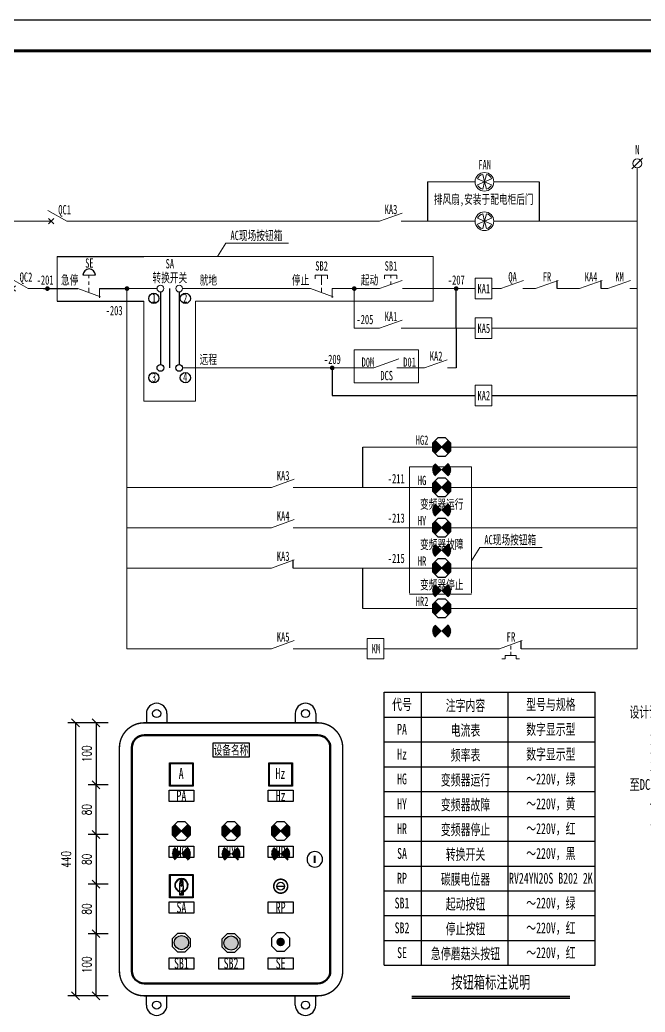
# Model space of a CAD drawing. Header units: millimetres. Extents: x 401220 to 2750366, y -101310 to 943175.
# Drawn here: x 811175 to 831342, y 648035 to 680022 of the extents above; entities that cross this region are included whole.
import ezdxf
from ezdxf.enums import TextEntityAlignment as Align

# ---------------------------------------------------------------- set-up
doc = ezdxf.new("R2010")
doc.units = ezdxf.units.MM
doc.linetypes.add('常规', pattern=[20, 10, 0, 10])
for name, color, linetype in [('1', 7, 'Continuous'), ('4', 1, 'Continuous'), ('D1', 4, 'Continuous'), ('动力平面导线层', 3, '常规'), ('动力平面设备层', 1, 'Continuous'), ('图框', 7, 'Continuous'), ('文字', 7, 'Continuous'), ('标注-照明', 7, 'Continuous'), ('照明平面导线层', 3, 'Continuous'), ('照明平面设备层', 1, 'Continuous'), ('电气-接地设计-接地线', 3, '接地线'), ('表格图框层', 7, 'Continuous')]:
    doc.layers.add(name, color=color, linetype=linetype)
for name, color, linetype, lineweight in [('1轮廓实线层', 7, 'Continuous', 18), ('_0', 7, 'Continuous', 25), ('CAXA0层', 7, 'Continuous', 25), ('MX', 3, 'Continuous', 0), ('SW', 8, 'Continuous', 20), ('TEXT', 4, 'Continuous', 0)]:
    doc.layers.add(name, color=color, linetype=linetype, lineweight=lineweight)
doc.styles.add('DIM_FONT', font='txt.shx', dxfattribs={"width": 0.7, "bigfont": 'hzdx.shx'})
doc.styles.add('IDQSTYLE', font='NSimSun.ttf', dxfattribs={"width": 0.7})
doc.styles.add('标准', font='NSimSun.ttf', dxfattribs={"width": 0.667})
doc.linetypes.add('接地线', pattern='A,500,[136,EESLTYPE.shx,S=100,R=0,X=0,Y=0],500,-200,60,-200', length=1460)
doc.dimstyles.new('副本 DIM20', dxfattribs={"dimtxt": 300, "dimasz": 2, "dimexe": 250, "dimexo": 300, "dimgap": 150, "dimtad": 1, "dimdec": 0, "dimlfac": 0.05, "dimzin": 0, "dimdsep": 46, "dimtxsty": 'DIM_FONT', "dimblk1": '_DIMX', "dimblk2": '_DIMX', "dimsah": 1, "dimcen": 0, "dimclrd": 3, "dimclre": 3, "dimclrt": 7, "dimadec": 0, "dimazin": 0, "dimtfac": 1, "dimtdec": 0, "dimtix": 1, "dimtmove": 2, "dimatfit": 3, "dimldrblk": '_DIMX', "dimfxl": 250, "dimtolj": 1, "dimtzin": 0, "dimarcsym": 0})

# ---------------------------------------------------------------- blocks, each defined once
blk = doc.blocks.new('*U33')
at = {"layer": '1轮廓实线层'}
for p, q in [((0, 15), (0, 10)), ((0, 5), (-3.5, 11.06)), ((0, 10), (-0.88, 10.88)), ((0, 10), (-0.88, 9.12)), ((0, 10), (0.88, 10.88)), ((0, 10), (0.88, 9.12)), ((0, 5), (0, 0))]:
    blk.add_line(p, q, dxfattribs=at)
blk = doc.blocks.new('_Oblique')
at = {"color": 0, "linetype": 'ByBlock', "lineweight": -2}
blk.add_line((-0.5, -0.5), (0.5, 0.5), dxfattribs=at)
blk = doc.blocks.new('*D47')
at = {"layer": '1', "color": 3, "linetype": 'ByBlock', "lineweight": -2, "transparency": 16777216}
for p, q in [((814028, 653762), (813383, 653762)), ((813633, 653762), (813633, 652162)), ((814028, 652162), (813383, 652162))]:
    blk.add_line(p, q, dxfattribs=at)
at = {"layer": 'Defpoints', "color": 0, "linetype": 'ByBlock', "transparency": 16777216}
for p in [(814328, 653762), (813633, 652162), (814328, 652162)]:
    blk.add_point(p, dxfattribs=at)
at = {"layer": '1', "color": 3, "linetype": 'ByBlock', "lineweight": -2, "transparency": 16777216, "xscale": 250, "yscale": 250, "zscale": 250}
for p, rotation in [((813633, 653762), 90), ((813633, 652162), 270)]:
    blk.add_blockref('_Oblique', p, dxfattribs=dict(at, rotation=rotation))
at = {"layer": '1', "color": 7, "linetype": 'ByBlock', "transparency": 16777216, "insert": (813333, 652962), "char_height": 300, "attachment_point": 5, "rotation": 90, "style": 'DIM_FONT'}
blk.add_mtext('\\A1;80', dxfattribs=at)
blk = doc.blocks.new('_DIMX')
blk.add_line((-150, 0), (150, 0))
at = {"const_width": 50}
blk.add_lwpolyline([(-70, -70), (70, 70)], dxfattribs=at)
blk = doc.blocks.new('*D48')
at = {"layer": '1', "color": 3, "linetype": 'ByBlock', "lineweight": -2, "transparency": 16777216}
for p, q in [((813705, 657362), (812719, 657362)), ((812969, 657362), (812969, 648562)), ((813705, 648562), (812719, 648562))]:
    blk.add_line(p, q, dxfattribs=at)
at = {"layer": 'Defpoints', "color": 0, "linetype": 'ByBlock', "transparency": 16777216}
for p in [(814005, 657362), (812969, 648562), (814005, 648562)]:
    blk.add_point(p, dxfattribs=at)
at = {"layer": '1', "color": 3, "linetype": 'ByBlock', "lineweight": -2, "transparency": 16777216, "xscale": 250, "yscale": 250, "zscale": 250}
for p, rotation in [((812969, 657362), 90), ((812969, 648562), 270)]:
    blk.add_blockref('_Oblique', p, dxfattribs=dict(at, rotation=rotation))
at = {"layer": '1', "color": 7, "linetype": 'ByBlock', "transparency": 16777216, "insert": (812669, 652962), "char_height": 300, "attachment_point": 5, "rotation": 90, "style": 'DIM_FONT'}
blk.add_mtext('\\A1;440', dxfattribs=at)
blk = doc.blocks.new('*D49')
at = {"layer": '1', "color": 3, "linetype": 'ByBlock', "lineweight": -2, "transparency": 16777216}
for p, q in [((814028, 657362), (813383, 657362)), ((813633, 657362), (813633, 655362)), ((814028, 655362), (813383, 655362))]:
    blk.add_line(p, q, dxfattribs=at)
at = {"layer": 'Defpoints', "color": 0, "linetype": 'ByBlock', "transparency": 16777216}
for p in [(814328, 657362), (813633, 655362), (814328, 655362)]:
    blk.add_point(p, dxfattribs=at)
at = {"layer": '1', "color": 3, "linetype": 'ByBlock', "lineweight": -2, "transparency": 16777216, "xscale": 250, "yscale": 250, "zscale": 250}
for p, rotation in [((813633, 657362), 90), ((813633, 655362), 270)]:
    blk.add_blockref('_Oblique', p, dxfattribs=dict(at, rotation=rotation))
at = {"layer": '1', "color": 7, "linetype": 'ByBlock', "transparency": 16777216, "insert": (813333, 656362), "char_height": 300, "attachment_point": 5, "rotation": 90, "style": 'DIM_FONT'}
blk.add_mtext('\\A1;100', dxfattribs=at)
blk = doc.blocks.new('*D50')
at = {"layer": '1', "color": 3, "linetype": 'ByBlock', "lineweight": -2, "transparency": 16777216}
for p, q in [((813874, 655362), (813383, 655362)), ((813633, 653762), (813633, 655362)), ((813812, 653762), (813383, 653762))]:
    blk.add_line(p, q, dxfattribs=at)
at = {"layer": 'Defpoints', "color": 0, "linetype": 'ByBlock', "transparency": 16777216}
for p in [(813633, 655362), (814174, 655362), (814112, 653762)]:
    blk.add_point(p, dxfattribs=at)
at = {"layer": '1', "color": 3, "linetype": 'ByBlock', "lineweight": -2, "transparency": 16777216, "xscale": 250, "yscale": 250, "zscale": 250}
for p, rotation in [((813633, 655362), 90), ((813633, 653762), 270)]:
    blk.add_blockref('_Oblique', p, dxfattribs=dict(at, rotation=rotation))
at = {"layer": '1', "color": 7, "linetype": 'ByBlock', "transparency": 16777216, "insert": (813333, 654562), "char_height": 300, "attachment_point": 5, "rotation": 90, "style": 'DIM_FONT'}
blk.add_mtext('\\A1;80', dxfattribs=at)
blk = doc.blocks.new('*D54')
at = {"layer": '1', "color": 3, "linetype": 'ByBlock', "lineweight": -2, "transparency": 16777216}
for p, q in [((814028, 650562), (813383, 650562)), ((813633, 648562), (813633, 650562)), ((814028, 648562), (813383, 648562))]:
    blk.add_line(p, q, dxfattribs=at)
at = {"layer": 'Defpoints', "color": 0, "linetype": 'ByBlock', "transparency": 16777216}
for p in [(813633, 650562), (814328, 650562), (814328, 648562)]:
    blk.add_point(p, dxfattribs=at)
at = {"layer": '1', "color": 3, "linetype": 'ByBlock', "lineweight": -2, "transparency": 16777216, "xscale": 250, "yscale": 250, "zscale": 250}
for p, rotation in [((813633, 650562), 90), ((813633, 648562), 270)]:
    blk.add_blockref('_Oblique', p, dxfattribs=dict(at, rotation=rotation))
at = {"layer": '1', "color": 7, "linetype": 'ByBlock', "transparency": 16777216, "insert": (813333, 649562), "char_height": 300, "attachment_point": 5, "rotation": 90, "style": 'DIM_FONT'}
blk.add_mtext('\\A1;100', dxfattribs=at)
blk = doc.blocks.new('*D55')
at = {"layer": '1', "color": 3, "linetype": 'ByBlock', "lineweight": -2, "transparency": 16777216}
for p, q in [((813812, 652162), (813383, 652162)), ((813633, 652162), (813633, 650562)), ((813874, 650562), (813383, 650562))]:
    blk.add_line(p, q, dxfattribs=at)
at = {"layer": 'Defpoints', "color": 0, "linetype": 'ByBlock', "transparency": 16777216}
for p in [(814112, 652162), (813633, 650562), (814174, 650562)]:
    blk.add_point(p, dxfattribs=at)
at = {"layer": '1', "color": 3, "linetype": 'ByBlock', "lineweight": -2, "transparency": 16777216, "xscale": 250, "yscale": 250, "zscale": 250}
for p, rotation in [((813633, 652162), 90), ((813633, 650562), 270)]:
    blk.add_blockref('_Oblique', p, dxfattribs=dict(at, rotation=rotation))
at = {"layer": '1', "color": 7, "linetype": 'ByBlock', "transparency": 16777216, "insert": (813333, 651362), "char_height": 300, "attachment_point": 5, "rotation": 90, "style": 'DIM_FONT'}
blk.add_mtext('\\A1;80', dxfattribs=at)

msp = doc.modelspace()

# ---------------------------------------------------------------- hatches: boundary and pattern name
at = {"linetype": 'ByBlock', "lineweight": 25}
h = msp.add_hatch(dxfattribs=at)
h.set_pattern_fill('ANSI31', color=3, scale=184.8, style=0)
h.set_pattern_definition([(45, (260377.102, 668446.378), (-16.3341666, 16.3341666), [])])
h.paths.add_polyline_path([(824779.5, 666251.4), (824570.6, 666460.7, 0.1991281), (824483.8, 666251.4, 0.1986966), (824570.2, 666042.5)])
h.paths.add_polyline_path([(824988.7, 666460.3), (824779.5, 666251.4), (824988.4, 666042.2, 0.1991281), (825075.1, 666251.4, 0.1986966)])
h = msp.add_hatch(dxfattribs=at)
h.set_pattern_fill('ANSI31', color=3, scale=184.8, style=0)
h.set_pattern_definition([(45, (260377.102, 667711.353), (-16.3341666, 16.3341666), [])])
h.paths.add_polyline_path([(824779.5, 665516.4), (824570.6, 665725.6, 0.1991281), (824483.8, 665516.4, 0.1986966), (824570.2, 665307.5)])
h.paths.add_polyline_path([(824988.7, 665725.3), (824779.5, 665516.4), (824988.4, 665307.1, 0.1991281), (825075.1, 665516.4, 0.1986966)])
h = msp.add_hatch(dxfattribs=at)
h.set_pattern_fill('ANSI31', color=3, scale=184.8, style=0)
h.set_pattern_definition([(45, (260377.102, 667146.378), (-16.3341666, 16.3341666), [])])
h.paths.add_polyline_path([(824779.5, 664951.4), (824570.6, 665160.7, 0.1991281), (824483.8, 664951.4, 0.1986966), (824570.2, 664742.5)])
h.paths.add_polyline_path([(824988.7, 665160.3), (824779.5, 664951.4), (824988.4, 664742.2, 0.1991281), (825075.1, 664951.4, 0.1986966)])
h = msp.add_hatch(dxfattribs=at)
h.set_pattern_fill('ANSI31', color=3, scale=184.8, style=0)
h.set_pattern_definition([(45, (260377.102, 666411.353), (-16.3341666, 16.3341666), [])])
h.paths.add_polyline_path([(824779.5, 664216.4), (824570.6, 664425.6, 0.1991281), (824483.8, 664216.4, 0.1986966), (824570.2, 664007.5)])
h.paths.add_polyline_path([(824988.7, 664425.3), (824779.5, 664216.4), (824988.4, 664007.1, 0.1991281), (825075.1, 664216.4, 0.1986966)])
h = msp.add_hatch(dxfattribs=at)
h.set_pattern_fill('ANSI31', color=2, scale=184.8, style=0)
h.set_pattern_definition([(45, (260377.102, 665846.378), (-16.3341666, 16.3341666), [])])
h.paths.add_polyline_path([(824779.5, 663651.4), (824570.6, 663860.7, 0.1991281), (824483.8, 663651.4, 0.1986966), (824570.2, 663442.5)])
h.paths.add_polyline_path([(824988.7, 663860.3), (824779.5, 663651.4), (824988.4, 663442.2, 0.1991281), (825075.1, 663651.4, 0.1986966)])
h = msp.add_hatch(dxfattribs=at)
h.set_pattern_fill('ANSI31', color=2, scale=184.8, style=0)
h.set_pattern_definition([(45, (260377.102, 665111.353), (-16.3341666, 16.3341666), [])])
h.paths.add_polyline_path([(824779.5, 662916.4), (824570.6, 663125.6, 0.1991281), (824483.8, 662916.4, 0.1986966), (824570.2, 662707.5)])
h.paths.add_polyline_path([(824988.7, 663125.3), (824779.5, 662916.4), (824988.4, 662707.1, 0.1991281), (825075.1, 662916.4, 0.1986966)])
h = msp.add_hatch(dxfattribs=at)
h.set_pattern_fill('ANSI31', color=1, scale=184.8, style=0)
h.set_pattern_definition([(45, (260377.102, 664546.378), (-16.3341666, 16.3341666), [])])
h.paths.add_polyline_path([(824779.5, 662351.4), (824570.6, 662560.7, 0.1991281), (824483.8, 662351.4, 0.1986966), (824570.2, 662142.5)])
h.paths.add_polyline_path([(824988.7, 662560.3), (824779.5, 662351.4), (824988.4, 662142.2, 0.1991281), (825075.1, 662351.4, 0.1986966)])
h = msp.add_hatch(dxfattribs=at)
h.set_pattern_fill('ANSI31', color=1, scale=184.8, style=0)
h.set_pattern_definition([(45, (260377.102, 663811.353), (-16.3341666, 16.3341666), [])])
h.paths.add_polyline_path([(824779.5, 661616.4), (824570.6, 661825.6, 0.1991281), (824483.8, 661616.4, 0.1986966), (824570.2, 661407.5)])
h.paths.add_polyline_path([(824988.7, 661825.3), (824779.5, 661616.4), (824988.4, 661407.1, 0.1991281), (825075.1, 661616.4, 0.1986966)])
h = msp.add_hatch(dxfattribs=at)
h.set_pattern_fill('ANSI31', color=1, scale=184.8, style=0)
h.set_pattern_definition([(45, (260377.102, 663246.378), (-16.3341666, 16.3341666), [])])
h.paths.add_polyline_path([(824779.5, 661051.4), (824570.6, 661260.7, 0.1991281), (824483.8, 661051.4, 0.1986966), (824570.2, 660842.5)])
h.paths.add_polyline_path([(824988.7, 661260.3), (824779.5, 661051.4), (824988.4, 660842.2, 0.1991281), (825075.1, 661051.4, 0.1986966)])
h = msp.add_hatch(dxfattribs=at)
h.set_pattern_fill('ANSI31', color=1, scale=184.8, style=0)
h.set_pattern_definition([(45, (260377.102, 662511.353), (-16.3341666, 16.3341666), [])])
h.paths.add_polyline_path([(824779.5, 660316.4), (824570.6, 660525.6, 0.1991281), (824483.8, 660316.4, 0.1986966), (824570.2, 660107.5)])
h.paths.add_polyline_path([(824988.7, 660525.3), (824779.5, 660316.4), (824988.4, 660107.1, 0.1991281), (825075.1, 660316.4, 0.1986966)])
h = msp.add_hatch(dxfattribs=at)
h.set_pattern_fill('ANSI31', color=3, scale=184.8, style=0)
h.set_pattern_definition([(45, (251984.85, 656072.426), (-16.3341666, 16.3341666), [])])
h.paths.add_polyline_path([(816387.2, 653877.5), (816178.3, 654086.7, 0.1991281), (816091.5, 653877.5, 0.1986966), (816178, 653668.6)])
h.paths.add_polyline_path([(816596.5, 654086.4), (816387.2, 653877.5), (816596.1, 653668.2, 0.1991281), (816682.9, 653877.5, 0.1986966)])
h = msp.add_hatch(dxfattribs=at)
h.set_pattern_fill('ANSI31', color=2, scale=184.8, style=0)
h.set_pattern_definition([(45, (254974.65, 656072.426), (-16.3341666, 16.3341666), [])])
h.paths.add_polyline_path([(817987.2, 653877.5), (817778.3, 654086.7, 0.1991281), (817691.5, 653877.5, 0.1986966), (817777.9, 653668.6)])
h.paths.add_polyline_path([(818196.4, 654086.4), (817987.2, 653877.5), (818196.1, 653668.2, 0.1991281), (818282.8, 653877.5, 0.1986966)])
h = msp.add_hatch(dxfattribs=at)
h.set_pattern_fill('ANSI31', color=1, scale=184.8, style=0)
h.set_pattern_definition([(45, (256574.703, 656072.426), (-16.3341666, 16.3341666), [])])
h.paths.add_polyline_path([(819587.2, 653877.5), (819378.3, 654086.7, 0.1991281), (819291.5, 653877.5, 0.1986966), (819378, 653668.6)])
h.paths.add_polyline_path([(819796.5, 654086.4), (819587.2, 653877.5), (819796.1, 653668.2, 0.1991281), (819882.9, 653877.5, 0.1986966)])
h = msp.add_hatch(dxfattribs=at)
h.set_pattern_fill('ANSI31', color=3, scale=184.8, style=0)
h.set_pattern_definition([(45, (251984.85, 655337.402), (-16.3341666, 16.3341666), [])])
h.paths.add_polyline_path([(816387.2, 653142.4), (816178.3, 653351.7, 0.1991281), (816091.5, 653142.4, 0.1986966), (816178, 652933.5)])
h.paths.add_polyline_path([(816596.5, 653351.3), (816387.2, 653142.4), (816596.1, 652933.2, 0.1991281), (816682.9, 653142.4, 0.1986966)])
h = msp.add_hatch(dxfattribs=at)
h.set_pattern_fill('ANSI31', color=2, scale=184.8, style=0)
h.set_pattern_definition([(45, (254974.65, 655337.402), (-16.3341666, 16.3341666), [])])
h.paths.add_polyline_path([(817987.2, 653142.4), (817778.3, 653351.7, 0.1991281), (817691.5, 653142.4, 0.1986966), (817777.9, 652933.5)])
h.paths.add_polyline_path([(818196.4, 653351.3), (817987.2, 653142.4), (818196.1, 652933.2, 0.1991281), (818282.8, 653142.4, 0.1986966)])
h = msp.add_hatch(dxfattribs=at)
h.set_pattern_fill('ANSI31', color=1, scale=184.8, style=0)
h.set_pattern_definition([(45, (256574.703, 655337.402), (-16.3341666, 16.3341666), [])])
h.paths.add_polyline_path([(819587.2, 653142.4), (819378.3, 653351.7, 0.1991281), (819291.5, 653142.4, 0.1986966), (819378, 652933.5)])
h.paths.add_polyline_path([(819796.5, 653351.3), (819587.2, 653142.4), (819796.1, 652933.2, 0.1991281), (819882.9, 653142.4, 0.1986966)])
at = {"layer": '文字', "linetype": 'ByBlock', "ltscale": 0.2}
h = msp.add_hatch(dxfattribs=at)
h.set_pattern_fill('ANSI31', color=0, scale=308, style=0)
h.set_pattern_definition([(45, (-2547717.383, 2025065.715), (-27.22361108, 27.22361108), [])])
edge = h.paths.add_edge_path()
edge.add_line((816448.2, 651814.3), (816448.2, 652089.6))
edge.add_line((816323.5, 652089.6), (816323.5, 651814.3))
edge.add_arc((815551.8, 652089.6), 896.4, 360, 366.23113)
edge.add_arc((815967.6, 652135), 478.1, 6.23113, 14.76697)
edge.add_arc((816226.5, 652203.3), 210.4, 14.76697, 32.47163)
edge.add_arc((816385.8, 652304.7), 21.5, 32.47163, 90)
edge.add_arc((816385.8, 652304.7), 21.5, 90, 147.52837)
edge.add_arc((816545.1, 652203.3), 210.4, 147.52837, 165.23303)
edge.add_arc((816804, 652135), 478.1, 165.23303, 173.76887)
edge.add_arc((817219.8, 652089.6), 896.4, 173.76887, 180)
edge.add_line((816323.5, 651814.3), (816448.2, 651814.3))
at = {"layer": '电气-接地设计-接地线', "linetype": 'ByBlock', "ltscale": 0.2}
h = msp.add_hatch(color=3, dxfattribs=at)
edge = h.paths.add_edge_path()
edge.add_arc((816387.2, 650277.5), 230.3, 0, 360)
h = msp.add_hatch(color=1, dxfattribs=at)
edge = h.paths.add_edge_path()
edge.add_arc((817987.2, 650261.9), 230.3, 0, 360)
h = msp.add_hatch(color=1, dxfattribs=at)
edge = h.paths.add_edge_path()
edge.add_arc((819585.8, 650297.5), 138.2, 0, 360)

# ---------------------------------------------------------------- linework, layer by layer
at = {"color": 0, "linetype": 'ByBlock', "lineweight": 20}
for p, q in [((826699.7, 671358.9), (826392.6, 671358.9)), ((827800.8, 671358.9), (827393.8, 671358.9)), ((829224.4, 671358.9), (828502.6, 671358.9)), ((831085.8, 670080.7), (826392.6, 670080.7)), ((826639.2, 659751.4), (822914.8, 659751.4)), ((827004.8, 659841.9), (827004.8, 659721.3)), ((827004.8, 659654.3), (827004.8, 659533.7)), ((826715.3, 659425.1), (826823.9, 659425.1)), ((826823.9, 659425.1), (826823.9, 659533.7)), ((826823.9, 659533.7), (827185.7, 659533.7)), ((827185.7, 659533.7), (827185.7, 659425.1)), ((827185.7, 659425.1), (827294.2, 659425.1))]:
    msp.add_line(p, q, dxfattribs=at)
at = {"color": 3, "linetype": 'ByBlock', "lineweight": 25}
for p, q in [((824988.7, 666460.3), (824570.2, 666042.5)), ((824988.4, 666042.2), (824570.6, 666460.7)), ((824988.7, 665160.3), (824570.2, 664742.5)), ((824988.4, 664742.2), (824570.6, 665160.7)), ((816596.5, 654086.4), (816178, 653668.6)), ((816596.1, 653668.2), (816178.3, 654086.7))]:
    msp.add_line(p, q, dxfattribs=at)
at = {"color": 2, "linetype": 'ByBlock', "lineweight": 25}
for p, q in [((824988.7, 663860.3), (824570.2, 663442.5)), ((824988.4, 663442.2), (824570.6, 663860.7)), ((818196.4, 654086.4), (817777.9, 653668.6)), ((818196.1, 653668.2), (817778.3, 654086.7))]:
    msp.add_line(p, q, dxfattribs=at)
at = {"color": 1, "linetype": 'ByBlock', "lineweight": 25}
for p, q in [((824988.7, 662560.3), (824570.2, 662142.5)), ((824988.4, 662142.2), (824570.6, 662560.7)), ((824988.7, 661260.3), (824570.2, 660842.5)), ((824988.4, 660842.2), (824570.6, 661260.7)), ((819796.5, 654086.4), (819378, 653668.6)), ((819796.1, 653668.2), (819378.3, 654086.7))]:
    msp.add_line(p, q, dxfattribs=at)
at = {"color": 0, "linetype": 'ByBlock', "lineweight": 25}
for p, q in [((816323.5, 652089.6), (816323.5, 651814.3)), ((816448.2, 651814.3), (816448.2, 652089.6)), ((816323.5, 651814.3), (816448.2, 651814.3))]:
    msp.add_line(p, q, dxfattribs=at)
at = {"color": 7, "linetype": 'ByBlock', "lineweight": 20, "const_width": 75}
for points in [[(812026.2, 671358.9, 1), (812101.2, 671358.9, 1)], [(814593, 671358.9, 1), (814668, 671358.9, 1)], [(821922.6, 671358.9, 1), (821997.6, 671358.9, 1)], [(825209.8, 671358.9, 1), (825284.8, 671358.9, 1)], [(821211.9, 668802.6, 1), (821286.9, 668802.6, 1)]]:
    msp.add_lwpolyline(points, format="xyb", close=True, dxfattribs=at)
at = {"color": 3, "linetype": 'ByBlock', "lineweight": 25}
for points in [[(824657, 666547.1), (824483.8, 666373.9), (824483.8, 666128.9), (824657, 665955.7), (824901.9, 665955.7), (825075.1, 666128.9), (825075.1, 666373.9), (824901.9, 666547.1)], [(824657, 665247.1), (824483.8, 665073.9), (824483.8, 664828.9), (824657, 664655.7), (824901.9, 664655.7), (825075.1, 664828.9), (825075.1, 665073.9), (824901.9, 665247.1)], [(816264.7, 654173.1), (816091.5, 653999.9), (816091.5, 653755), (816264.7, 653581.8), (816509.7, 653581.8), (816682.9, 653755), (816682.9, 653999.9), (816509.7, 654173.1)]]:
    msp.add_lwpolyline(points, close=True, dxfattribs=at)
at = {"color": 2, "linetype": 'ByBlock', "lineweight": 25}
for points in [[(824657, 663947.1), (824483.8, 663773.9), (824483.8, 663528.9), (824657, 663355.7), (824901.9, 663355.7), (825075.1, 663528.9), (825075.1, 663773.9), (824901.9, 663947.1)], [(817864.7, 654173.1), (817691.5, 653999.9), (817691.5, 653755), (817864.7, 653581.8), (818109.6, 653581.8), (818282.8, 653755), (818282.8, 653999.9), (818109.6, 654173.1)]]:
    msp.add_lwpolyline(points, close=True, dxfattribs=at)
at = {"color": 1, "linetype": 'ByBlock', "lineweight": 25}
for points in [[(824657, 662647.1), (824483.8, 662473.9), (824483.8, 662228.9), (824657, 662055.7), (824901.9, 662055.7), (825075.1, 662228.9), (825075.1, 662473.9), (824901.9, 662647.1)], [(824657, 661347.1), (824483.8, 661173.9), (824483.8, 660928.9), (824657, 660755.7), (824901.9, 660755.7), (825075.1, 660928.9), (825075.1, 661173.9), (824901.9, 661347.1)], [(819464.7, 654173.1), (819291.5, 653999.9), (819291.5, 653755), (819464.7, 653581.8), (819709.7, 653581.8), (819882.9, 653755), (819882.9, 653999.9), (819709.7, 654173.1)]]:
    msp.add_lwpolyline(points, close=True, dxfattribs=at)
at = {"color": 252, "linetype": 'ByBlock', "lineweight": 50}
for points in [[(815187.2, 656961.6, 0.4142136), (814787.2, 656561.6)], [(821187.2, 656561.6, 0.4142136), (820787.2, 656961.6)], [(814787.2, 649361.6, 0.4142136), (815187.2, 648961.6)], [(820787.2, 648961.6, 0.4142136), (821187.2, 649361.6)]]:
    msp.add_lwpolyline(points, format="xyb", dxfattribs=at)
for points in [[(815187.2, 656961.6), (820787.2, 656961.6)], [(814787.2, 649361.6), (814787.2, 656561.6)], [(821187.2, 656561.6), (821187.2, 649361.6)], [(820787.2, 648961.6), (815187.2, 648961.6)]]:
    msp.add_lwpolyline(points, dxfattribs=at)
at = {"color": 0, "linetype": 'ByBlock', "lineweight": 25}
for points in [[(817407.6, 656711.6), (818566.8, 656711.6), (818566.8, 656255.6), (817407.6, 656255.6)], [(815988.1, 655186.2), (816786.3, 655186.2), (816786.3, 654823.3), (815988.1, 654823.3)], [(819188.1, 655186.2), (819986.3, 655186.2), (819986.3, 654823.3), (819188.1, 654823.3)], [(815988.1, 653386.2), (816786.3, 653386.2), (816786.3, 653023.3), (815988.1, 653023.3)], [(817588.1, 653386.2), (818386.2, 653386.2), (818386.2, 653023.3), (817588.1, 653023.3)], [(819188.1, 653386.2), (819986.3, 653386.2), (819986.3, 653023.3), (819188.1, 653023.3)], [(816004.6, 652471.4), (816767.1, 652471.4), (816767.1, 651719.1), (816004.6, 651719.1)], [(815988.1, 651586.2), (816786.3, 651586.2), (816786.3, 651223.3), (815988.1, 651223.3)], [(819188.1, 651586.2), (819986.3, 651586.2), (819986.3, 651223.3), (819188.1, 651223.3)], [(815988.1, 649786.2), (816786.3, 649786.2), (816786.3, 649423.3), (815988.1, 649423.3)], [(817588.1, 649786.2), (818386.2, 649786.2), (818386.2, 649423.3), (817588.1, 649423.3)], [(819188.1, 649786.2), (819986.3, 649786.2), (819986.3, 649423.3), (819188.1, 649423.3)]]:
    msp.add_lwpolyline(points, close=True, dxfattribs=at)
at = {"color": 6, "linetype": 'ByBlock', "lineweight": 25}
for points in [[(816004.6, 656071.4), (816767.1, 656071.4), (816767.1, 655319.1), (816004.6, 655319.1)], [(819204.6, 656071.4), (819967.1, 656071.4), (819967.1, 655319.1), (819204.6, 655319.1)]]:
    msp.add_lwpolyline(points, close=True, dxfattribs=at)
at = {"color": 3, "linetype": 'ByBlock', "const_width": 64}
msp.add_lwpolyline([(820687.5, 653081.5), (820687.5, 652845.5)], dxfattribs=at)
at = {"color": 0, "linetype": 'ByBlock', "lineweight": 25}
msp.add_lwpolyline([(816448.2, 652089.6, 0.0271951), (816442.9, 652186.9, 0.0372619), (816429.9, 652256.9, 0.0774052), (816404, 652316.2, 0.2564233), (816385.8, 652326.2, 0.2564233), (816367.7, 652316.2, 0.0774052), (816341.7, 652256.9, 0.0372619), (816328.8, 652186.9, 0.0271951), (816323.5, 652089.6, 0.0271951)], format="xyb", dxfattribs=at)
at = {"linetype": 'ByBlock', "lineweight": 25}
for points in [[(816264.7, 650573.1), (816091.5, 650399.9), (816091.5, 650155), (816264.7, 649981.8), (816509.7, 649981.8), (816682.9, 650155), (816682.9, 650399.9), (816509.7, 650573.1)], [(817864.7, 650557.6), (817691.5, 650384.4), (817691.5, 650139.5), (817864.7, 649966.3), (818109.6, 649966.3), (818282.8, 650139.5), (818282.8, 650384.4), (818109.6, 650557.6)], [(819464.7, 650588.7), (819291.5, 650415.5), (819291.5, 650170.5), (819464.7, 649997.3), (819709.7, 649997.3), (819882.9, 650170.5), (819882.9, 650415.5), (819709.7, 650588.7)]]:
    msp.add_lwpolyline(points, close=True, dxfattribs=at)
at = {"color": 3, "linetype": 'ByBlock'}
for start, end in [(90, 270), (270, 90)]:
    msp.add_arc((820687.2, 652961.6), 250, start, end, dxfattribs=at)
at = {"color": 0, "linetype": 'ByBlock', "lineweight": 25}
for radius, start, end in [(216.5, 286.73948, 253.26052), (200.7, 288.0965, 251.9035)]:
    msp.add_arc((816385.8, 652125.4), radius, start, end, dxfattribs=at)
at = {"layer": '1', "color": 3, "const_width": 50}
msp.add_lwpolyline([(819362.2, 652095.3, 1), (819812.2, 652095.3, 1)], format="xyb", close=True, dxfattribs=at)
at = {"layer": '1', "color": 3, "const_width": 45}
msp.add_lwpolyline([(819461.1, 652095.3), (819713.4, 652095.3)], dxfattribs=at)
at = {"layer": '1', "color": 3}
msp.add_circle((819587.2, 652095.3), 126.1, dxfattribs=at)
at = {"layer": '4', "color": 0, "linetype": 'ByBlock'}
for p, q in [((815257.2, 657661.6), (815257.2, 657361.6)), ((815917.2, 657661.6), (815917.2, 657361.6)), ((820057.2, 657661.6), (820057.2, 657361.6)), ((820717.2, 657661.6), (820717.2, 657361.6)), ((815257.2, 648261.6), (815257.2, 648561.6)), ((815917.2, 648261.6), (815917.2, 648561.6)), ((820057.2, 648261.6), (820057.2, 648561.6)), ((820717.2, 648261.6), (820717.2, 648561.6))]:
    msp.add_line(p, q, dxfattribs=at)
at = {"layer": '4', "color": 0, "linetype": 'ByBlock', "const_width": 45}
for points in [[(815187.2, 657361.6, 0.4142136), (814387.2, 656561.6)], [(821587.2, 656561.6, 0.4142136), (820787.2, 657361.6)], [(814387.2, 649361.6, 0.4142136), (815187.2, 648561.6)], [(820787.2, 648561.6, 0.4142136), (821587.2, 649361.6)]]:
    msp.add_lwpolyline(points, format="xyb", dxfattribs=at)
for points in [[(815187.2, 657361.6), (820787.2, 657361.6)], [(814387.2, 649361.6), (814387.2, 656561.6)], [(821587.2, 656561.6), (821587.2, 649361.6)], [(820787.2, 648561.6), (815187.2, 648561.6)]]:
    msp.add_lwpolyline(points, dxfattribs=at)
at = {"layer": '4', "color": 0, "linetype": 'ByBlock'}
for centre in [(815587.2, 657661.6), (820387.2, 657661.6), (815587.2, 648261.6), (820387.2, 648261.6)]:
    msp.add_circle(centre, 130, dxfattribs=at)
for centre, start, end in [((815587.2, 657661.6), 0, 180), ((820387.2, 657661.6), 0, 180), ((815587.2, 648261.6), 180, 0), ((820387.2, 648261.6), 180, 0)]:
    msp.add_arc(centre, 330, start, end, dxfattribs=at)
at = {"layer": 'CAXA0层', "color": 2, "linetype": 'ByBlock', "lineweight": 40}
msp.add_line((823812.9, 648544.4), (828911, 648544.4), dxfattribs=at)
at = {"layer": 'CAXA0层', "color": 2, "linetype": 'ByBlock', "lineweight": 0}
msp.add_line((823812.9, 648478.9), (828911, 648478.9), dxfattribs=at)
at = {"layer": 'D1', "color": 1, "linetype": 'ByBlock'}
msp.add_arc((813410.1, 671790.5), 200.5, 0, 180, dxfattribs=at)
at = {"layer": 'MX', "color": 7, "linetype": 'ByBlock', "lineweight": 20}
msp.add_line((830912.5, 675219.9), (831258.9, 675566.4), dxfattribs=at)
msp.add_circle((831085.7, 675393.2), 144.4, dxfattribs=at)
at = {"layer": 'SW', "color": 7, "linetype": 'ByBlock', "lineweight": 25}
for p, q in [((822928.5, 658346.1), (824128.5, 658346.1)), ((822928.5, 657546.1), (822928.5, 658346.1)), ((824128.5, 658346.1), (826928.5, 658346.1)), ((824128.5, 657546.1), (824128.5, 658346.1)), ((826928.5, 657546.1), (826928.5, 658346.1)), ((826928.5, 658346.1), (829728.5, 658346.1)), ((829728.5, 657546.1), (829728.5, 658346.1)), ((822928.5, 657546.1), (824128.5, 657546.1)), ((822928.5, 656746.1), (822928.5, 657546.1)), ((824128.5, 657546.1), (826928.5, 657546.1)), ((824128.5, 656746.1), (824128.5, 657546.1)), ((826928.5, 656746.1), (826928.5, 657546.1)), ((826928.5, 657546.1), (829728.5, 657546.1)), ((829728.5, 656746.1), (829728.5, 657546.1)), ((829728.5, 656746.1), (829728.5, 657546.1)), ((822928.5, 656746.1), (824128.5, 656746.1)), ((822928.5, 655946.1), (822928.5, 656746.1)), ((824128.5, 656746.1), (826928.5, 656746.1)), ((824128.5, 655946.1), (824128.5, 656746.1)), ((826928.5, 656746.1), (829728.5, 656746.1)), ((826928.5, 655946.1), (826928.5, 656746.1)), ((829728.5, 655946.1), (829728.5, 656746.1)), ((829728.5, 655946.1), (829728.5, 656746.1)), ((822928.5, 655146.1), (822928.5, 655946.1)), ((822928.5, 655946.1), (824128.5, 655946.1)), ((824128.5, 655146.1), (824128.5, 655946.1)), ((824128.5, 655946.1), (826928.5, 655946.1)), ((826928.5, 655146.1), (826928.5, 655946.1)), ((826928.5, 655946.1), (829728.5, 655946.1)), ((829728.5, 655146.1), (829728.5, 655946.1)), ((829728.5, 655146.1), (829728.5, 655946.1)), ((822928.5, 655146.1), (824128.5, 655146.1)), ((822928.5, 654346.1), (822928.5, 655146.1)), ((824128.5, 655146.1), (826928.5, 655146.1)), ((824128.5, 654346.1), (824128.5, 655146.1)), ((826928.5, 654346.1), (826928.5, 655146.1)), ((826928.5, 655146.1), (829728.5, 655146.1)), ((829728.5, 654346.1), (829728.5, 655146.1)), ((829728.5, 654346.1), (829728.5, 655146.1)), ((822928.5, 654346.1), (824128.5, 654346.1)), ((822928.5, 653546.1), (822928.5, 654346.1)), ((824128.5, 654346.1), (826928.5, 654346.1)), ((824128.5, 653546.1), (824128.5, 654346.1)), ((826928.5, 653546.1), (826928.5, 654346.1)), ((826928.5, 654346.1), (829728.5, 654346.1)), ((829728.5, 653546.1), (829728.5, 654346.1)), ((829728.5, 653546.1), (829728.5, 654346.1)), ((822928.5, 653546.1), (824128.5, 653546.1)), ((822928.5, 652746.1), (822928.5, 653546.1)), ((824128.5, 653546.1), (826928.5, 653546.1)), ((824128.5, 652746.1), (824128.5, 653546.1)), ((826928.5, 652746.1), (826928.5, 653546.1)), ((826928.5, 653546.1), (829728.5, 653546.1)), ((829728.5, 652746.1), (829728.5, 653546.1)), ((829728.5, 652746.1), (829728.5, 653546.1)), ((822928.5, 652746.1), (824128.5, 652746.1)), ((822928.5, 651946.1), (822928.5, 652746.1)), ((824128.5, 652746.1), (826928.5, 652746.1)), ((824128.5, 651946.1), (824128.5, 652746.1)), ((826928.5, 652746.1), (829728.5, 652746.1)), ((826928.5, 651946.1), (826928.5, 652746.1)), ((829728.5, 651946.1), (829728.5, 652746.1)), ((829728.5, 651946.1), (829728.5, 652746.1)), ((822928.5, 651146.1), (822928.5, 651946.1)), ((822928.5, 651946.1), (824128.5, 651946.1)), ((824128.5, 651146.1), (824128.5, 651946.1)), ((824128.5, 651946.1), (826928.5, 651946.1)), ((826928.5, 651146.1), (826928.5, 651946.1)), ((826928.5, 651946.1), (829728.5, 651946.1)), ((829728.5, 651146.1), (829728.5, 651946.1)), ((829728.5, 651146.1), (829728.5, 651946.1)), ((822928.5, 651146.1), (824128.5, 651146.1)), ((822928.5, 650346.1), (822928.5, 651146.1)), ((824128.5, 651146.1), (826928.5, 651146.1)), ((824128.5, 650346.1), (824128.5, 651146.1)), ((826928.5, 651146.1), (829728.5, 651146.1)), ((826928.5, 650346.1), (826928.5, 651146.1)), ((829728.5, 650346.1), (829728.5, 651146.1)), ((822928.5, 650346.1), (824128.5, 650346.1)), ((822928.5, 649546.1), (822928.5, 650346.1)), ((824128.5, 650346.1), (826928.5, 650346.1)), ((824128.5, 649546.1), (824128.5, 650346.1)), ((826928.5, 650346.1), (829728.5, 650346.1)), ((826928.5, 649546.1), (826928.5, 650346.1)), ((829728.5, 649546.1), (829728.5, 650346.1)), ((829728.5, 649546.1), (829728.5, 650346.1)), ((822928.5, 649546.1), (824128.5, 649546.1)), ((824128.5, 649546.1), (826928.5, 649546.1)), ((826928.5, 649546.1), (829728.5, 649546.1))]:
    msp.add_line(p, q, dxfattribs=at)
at = {"layer": 'TEXT', "color": 7, "linetype": 'ByBlock', "ltscale": 100}
for centre in [(815709.7, 671358.9), (816313.2, 671358.9)]:
    msp.add_circle(centre, 109.7, dxfattribs=at)
at = {"layer": '动力平面导线层', "color": 6, "linetype": 'ByBlock'}
for p, q in [((812377.6, 672392.2), (815176.9, 672392.2)), ((812377.6, 670957.4), (815176.9, 670957.4))]:
    msp.add_line(p, q, dxfattribs=at)
at = {"layer": '动力平面导线层', "color": 0, "linetype": 'ByBlock', "lineweight": -3, "ltscale": 100}
for p, q in [((828502.6, 671358.9), (828502.6, 671620.3)), ((829926.1, 671358.9), (829926.1, 671620.3)), ((827341, 659751.4), (827341, 660012.8))]:
    msp.add_line(p, q, dxfattribs=at)
at = {"layer": '动力平面导线层', "color": 0, "linetype": 'ByBlock'}
for p, q in [((811942.6, 671358.9), (813044.6, 671358.9)), ((825247.3, 670080.7), (825247.3, 668802.6)), ((821249.4, 668802.6), (821249.4, 667911)), ((821249.4, 667911), (825856.9, 667911))]:
    msp.add_line(p, q, dxfattribs=at)
at = {"layer": '动力平面导线层', "color": 0}
for p, q in [((822239.3, 664951.4), (822239.3, 666251.4)), ((822239.3, 661051.4), (822239.3, 662351.4))]:
    msp.add_line(p, q, dxfattribs=at)
at = {"layer": '动力平面设备层', "color": 0, "linetype": 'ByBlock', "lineweight": -3, "ltscale": 100}
for p, q in [((824318, 674800.3), (824318, 673529.7)), ((827926.9, 674800.2), (827926.9, 673529.6))]:
    msp.add_line(p, q, dxfattribs=at)
at = {"layer": '图框', "linetype": 'Continuous', "lineweight": 100, "const_width": 100}
msp.add_lwpolyline([(793524.2, 639021.7), (849424.2, 639021.7), (849424.2, 679021.7), (793524.2, 679021.7)], close=True, dxfattribs=at)
at = {"layer": '标注-照明', "linetype": 'ByBlock', "lineweight": 25, "ltscale": 100}
for p, q in [((813746.3, 671358.9), (814630.5, 671358.9)), ((815709.7, 671249.1), (815709.7, 668912.3)), ((816313.2, 671249.1), (816313.2, 668912.3)), ((819994.8, 662351.4), (819994.8, 662612.8))]:
    msp.add_line(p, q, dxfattribs=at)
at = {"layer": '标注-照明', "color": 0, "linetype": 'ByBlock', "lineweight": 25, "ltscale": 100}
msp.add_line((816011.6, 668802.6), (816011.6, 671358.9), dxfattribs=at)
at = {"layer": '标注-照明', "color": 6, "linetype": 'ByBlock'}
for points in [[(816031, 656051.6), (816740.6, 656051.6), (816740.6, 655342), (816031, 655342)], [(819231, 656051.6), (819940.6, 656051.6), (819940.6, 655342), (819231, 655342)]]:
    msp.add_lwpolyline(points, close=True, dxfattribs=at)
at = {"layer": '标注-照明', "color": 0, "linetype": 'ByBlock'}
msp.add_lwpolyline([(816031, 652451.6), (816740.6, 652451.6), (816740.6, 651742), (816031, 651742)], close=True, dxfattribs=at)
at = {"layer": '标注-照明', "linetype": 'ByBlock', "lineweight": 25, "ltscale": 100}
for centre, radius in [((815496.4, 671043.5), 164.8), ((816512.6, 671043.5), 164.8), ((815709.7, 668802.6), 109.7), ((816313.2, 668802.6), 109.7), ((815496.4, 668487.3), 164.8), ((816512.6, 668487.3), 164.8)]:
    msp.add_circle(centre, radius, dxfattribs=at)
at = {"layer": '照明平面导线层', "color": 0, "linetype": 'ByBlock', "lineweight": 20}
for p, q in [((831085.9, 659751.4), (831085.7, 675248.8)), ((824318, 674800.3), (825857.1, 674800.3)), ((826458.6, 674800.2), (827926.9, 674800.2)), ((822771.1, 673529.7), (823502.2, 673791.2)), ((810529.4, 673529.7), (811687.6, 673529.7)), ((813187.6, 673529.7), (822771.1, 673529.7)), ((823472.8, 673529.7), (825857.1, 673529.7)), ((826458.6, 673529.6), (831085.7, 673529.6)), ((813395.4, 671690.2), (813395.4, 671790.5)), ((820898.6, 671590), (820898.6, 671790.5)), ((823136.6, 671690.2), (823136.6, 671790.5)), ((813395.4, 671484.2), (813395.4, 671584.4)), ((820898.6, 671484.2), (820898.6, 671584.4)), ((822771.1, 671358.9), (823502.2, 671620.3)), ((823136.6, 671489.6), (823136.6, 671584.8)), ((826692.1, 671358.9), (827423.2, 671620.3)), ((827800.8, 671358.9), (828532, 671620.3)), ((829224.4, 671358.9), (829955.5, 671620.3)), ((830141.6, 671358.9), (830872.7, 671620.3)), ((813044.6, 671358.9), (813775.7, 671097.4)), ((813395.4, 671233.4), (813395.4, 671383.9)), ((813746.3, 671358.9), (813746.3, 671057.6)), ((815600, 671358.9), (814630.5, 671358.9)), ((814630.5, 671358.9), (814630.5, 659751.4)), ((816422.9, 671358.9), (820547.7, 671358.9)), ((820547.7, 671358.9), (821278.8, 671097.4)), ((820898.6, 671233.4), (820898.6, 671383.9)), ((822771.1, 671358.9), (821249.4, 671358.9)), ((821249.4, 671358.9), (821249.4, 671057.6)), ((821960.1, 671358.9), (821960.1, 670080.7)), ((823513.7, 671358.9), (825856.9, 671358.9)), ((829926.1, 671358.9), (830141.6, 671358.9)), ((830843.4, 671358.9), (831085.7, 671358.9)), ((822771.1, 670080.7), (823502.2, 670342.2)), ((822771.1, 670080.7), (821960.1, 670080.7)), ((823472.8, 670080.7), (825247.3, 670080.7)), ((825247.3, 670080.7), (825856.9, 670080.7)), ((824225.9, 668802.6), (824957.1, 669064)), ((816422.9, 668802.6), (817210.3, 668802.6)), ((817210.3, 668802.6), (822594.7, 668802.6)), ((823337.4, 668802.6), (824225.9, 668802.6)), ((824968.6, 668802.6), (825247.3, 668802.6)), ((822239.3, 666251.4), (824483.8, 666251.4)), ((825075.1, 666251.4), (831085.8, 666251.4)), ((819293, 664951.4), (820024.2, 665212.8)), ((814630.4, 664951.4), (819293, 664951.4)), ((819994.8, 664951.4), (824483.8, 664951.4)), ((825075.1, 664951.4), (831085.9, 664951.4)), ((819293, 663651.4), (820024.2, 663912.8)), ((814630.4, 663651.4), (819293, 663651.4)), ((819994.8, 663651.4), (824483.8, 663651.4)), ((825075.1, 663651.4), (831085.9, 663651.4)), ((819293, 662351.4), (820024.2, 662612.8)), ((819293, 662351.4), (814630.4, 662351.4)), ((819994.8, 662351.4), (824483.8, 662351.4)), ((825075.1, 662351.4), (831085.9, 662351.4)), ((822239.3, 661051.4), (824483.8, 661051.4)), ((825075.1, 661051.4), (831085.8, 661051.4)), ((819293, 659751.4), (820024.2, 660012.8)), ((826639.2, 659751.4), (827370.3, 660012.8)), ((814630.4, 659751.4), (819293, 659751.4)), ((819994.8, 659751.4), (822379.1, 659751.4)), ((827341, 659751.4), (831085.9, 659751.4))]:
    msp.add_line(p, q, dxfattribs=at)
at = {"layer": '照明平面导线层', "color": 3, "linetype": 'ByBlock', "lineweight": 20}
for p, q in [((826157.3, 674800.8), (826103.5, 675036.6)), ((826220.8, 675039.6), (826157.3, 674800.8)), ((825934, 674707.8), (826157.3, 674800.8)), ((826157.7, 674800.3), (825936.3, 674895.3)), ((826158.6, 674799.4), (826101.2, 674566.5)), ((826156.1, 674800.3), (826159.5, 674800.3)), ((826387.9, 674898.3), (826158.2, 674800.8)), ((826158.2, 674800.8), (826389.4, 674707.8)), ((826158.2, 674800.8), (826222.3, 674566.5)), ((826157.3, 673530.2), (826103.5, 673766)), ((826220.8, 673769), (826157.3, 673530.2)), ((825934, 673437.2), (826157.3, 673530.2)), ((826157.7, 673529.7), (825936.3, 673624.8)), ((826158.6, 673528.9), (826101.2, 673295.9)), ((826156.1, 673529.7), (826159.5, 673529.7)), ((826387.9, 673627.8), (826158.2, 673530.2)), ((826158.2, 673530.2), (826389.4, 673437.2)), ((826158.2, 673530.2), (826222.3, 673295.9))]:
    msp.add_line(p, q, dxfattribs=at)
at = {"layer": '照明平面导线层', "color": 6, "linetype": 'ByBlock', "lineweight": 20}
for p, q in [((817818.3, 672819.8), (817553.4, 672392.2)), ((817818.3, 672819.8), (819837, 672819.8)), ((815176.9, 672392.2), (824508.8, 672392.2)), ((824508.8, 672392.2), (824508.8, 670957.4)), ((824508.8, 670957.4), (816843.9, 670957.4)), ((823745.1, 665614.8), (825741.1, 665614.8)), ((823746, 661541.3), (823746, 665614.8)), ((825741.1, 661541.3), (825741.1, 665614.8)), ((826005.9, 663010.2), (825741.1, 662582.6)), ((826005.9, 663010.2), (828024.6, 663010.2)), ((823745.1, 661510.8), (825741.1, 661510.8))]:
    msp.add_line(p, q, dxfattribs=at)
at = {"layer": '照明平面导线层', "color": 1, "linetype": 'ByBlock', "lineweight": 20}
msp.add_line((813610.6, 671790.5), (813209.6, 671790.5), dxfattribs=at)
at = {"layer": '照明平面导线层', "color": 7, "linetype": 'ByBlock', "lineweight": 20}
msp.add_line((822594.7, 668802.6), (823398.9, 669090.2), dxfattribs=at)
at = {"layer": '照明平面导线层', "color": 0, "linetype": 'ByBlock', "lineweight": 20}
for points in [[(821099, 671670.2), (821099, 671790.5), (820698.1, 671790.5), (820698.1, 671670.2)], [(823337.1, 671670.2), (823337.1, 671790.5), (822936.1, 671790.5), (822936.1, 671670.2)]]:
    msp.add_lwpolyline(points, dxfattribs=at)
for points in [[(825856.9, 671689.6), (826392.6, 671689.6), (826392.6, 671028.1), (825856.9, 671028.1)], [(825856.9, 670411.5), (826392.6, 670411.5), (826392.6, 669750), (825856.9, 669750)], [(825856.9, 668241.8), (826392.6, 668241.8), (826392.6, 667580.3), (825856.9, 667580.3)], [(822379.1, 660082.2), (822914.8, 660082.2), (822914.8, 659420.6), (822379.1, 659420.6)]]:
    msp.add_lwpolyline(points, close=True, dxfattribs=at)
at = {"layer": '照明平面导线层', "color": 3, "linetype": 'ByBlock', "lineweight": 20}
for centre in [(826157.8, 674800.2), (826157.8, 673529.6)]:
    msp.add_circle(centre, 300.7, dxfattribs=at)
for centre, start, end in [((826131.6, 674833.9), 97.87312, 162.52861), ((826192.7, 674836.9), 17.47139, 82.12688), ((826129.3, 674769.2), 197.47139, 262.12688), ((826194.2, 674769.2), 277.87312, 342.52861), ((826131.6, 673563.3), 97.87312, 162.52861), ((826192.7, 673566.3), 17.47139, 82.12688), ((826129.3, 673498.7), 197.47139, 262.12688), ((826194.2, 673498.7), 277.87312, 342.52861)]:
    msp.add_arc(centre, 204.7, start, end, dxfattribs=at)
at = {"layer": '照明平面设备层', "color": 0, "lineweight": -3, "ltscale": 100}
msp.add_lwpolyline([(791024.2, 680021.7), (850424.2, 680021.7), (850424.2, 638021.7), (791024.2, 638021.7)], close=True, dxfattribs=at)
at = {"layer": '电气-接地设计-接地线', "color": 0, "linetype": 'ByBlock', "lineweight": -3}
for p, q in [((825247.3, 670080.7), (825247.3, 671358.9)), ((826392.6, 667911), (831085.7, 667911))]:
    msp.add_line(p, q, dxfattribs=at)
at = {"layer": '电气-接地设计-接地线', "color": 3, "linetype": 'ByBlock', "ltscale": 0.2}
msp.add_circle((816387.2, 650277.5), 230.3, dxfattribs=at)
at = {"layer": '电气-接地设计-接地线', "color": 1, "linetype": 'ByBlock', "ltscale": 0.2}
msp.add_circle((817987.2, 650261.9), 230.3, dxfattribs=at)
at = {"layer": '表格图框层', "color": 6, "linetype": 'ByBlock', "lineweight": 20, "ltscale": 50}
for p, q in [((812377.6, 670957.4), (812377.6, 672392.2)), ((815176.9, 667733.8), (815176.9, 670957.4)), ((816843.9, 670957.4), (816843.9, 667733.8)), ((816843.9, 667733.8), (815176.9, 667733.8))]:
    msp.add_line(p, q, dxfattribs=at)
at = {"layer": '表格图框层', "color": 4, "linetype": 'ByBlock', "lineweight": 20, "ltscale": 50}
for p, q in [((821960.1, 669381.6), (824033.5, 669381.6)), ((821960.1, 669381.6), (821960.1, 668318.3)), ((824033.5, 669381.6), (824033.5, 668318.3)), ((821960.1, 668318.3), (824033.5, 668318.3))]:
    msp.add_line(p, q, dxfattribs=at)

# ---------------------------------------------------------------- block references
at = {"layer": '_0', "color": 3, "linetype": 'ByBlock', "xscale": -100, "yscale": 100, "zscale": 100, "rotation": 90}
for p in [(813187.6, 673529.7), (811942.6, 671358.9)]:
    msp.add_blockref('*U33', p, dxfattribs=at)

# ---------------------------------------------------------------- texts
at = {"layer": 'SW', "color": 7, "linetype": 'ByBlock', "lineweight": 25, "style": '标准', "width": 0.667}
for s, height, p in [('代号', 350, (823499.9, 657777)), ('注字内容', 350, (825547.8, 657746.1)), ('型号与规格', 350, (828300.7, 657777)), ('PA', 350, (823499.9, 656977)), ('电流表', 350, (825547.8, 656946.1)), ('数字显示型', 350, (828300.7, 656977)), ('设备名称', 300, (817984.4, 656333.4)), ('Hz', 350, (823499.9, 656177)), ('频率表', 350, (825547.8, 656146.1)), ('数字显示型', 350, (828300.7, 656177)), ('A', 350, (816378.1, 655554.4)), ('Hz', 350, (819578.1, 655554.4)), ('HG', 350, (823499.9, 655377)), ('变频器运行', 350, (825547.8, 655346.1)), ('～220V，绿', 350, (828300.7, 655377)), ('PA', 350, (816384.5, 654835.5)), ('Hz', 350, (819584.5, 654835.5)), ('HY', 350, (823499.9, 654577)), ('变频器故障', 350, (825547.8, 654546.1)), ('～220V，黄', 350, (828300.7, 654577)), ('HR', 350, (823499.9, 653777)), ('变频器停止', 350, (825547.8, 653746.1)), ('～220V，红', 350, (828300.7, 653777)), ('HG', 350, (816385.9, 653035.5)), ('HY', 350, (817985.8, 653035.5)), ('HR', 350, (819585.9, 653035.5)), ('SA', 350, (823499.9, 652977)), ('转换开关', 350, (825547.8, 652946.1)), ('～220V，黑', 350, (828300.7, 652977)), ('RP', 350, (823499.9, 652177)), ('碳膜电位器', 350, (825547.8, 652146.1)), ('RV24YN20S B202 2K', 350, (828300.7, 652177)), ('SA', 350, (816384.5, 651235.5)), ('RP', 350, (819585.9, 651235.5)), ('SB1', 350, (823499.9, 651377)), ('起动按钮', 350, (825547.8, 651346.1)), ('～220V，绿', 350, (828300.7, 651377)), ('SB2', 350, (823499.9, 650577)), ('停止按钮', 350, (825547.8, 650546.1)), ('～220V，红', 350, (828300.7, 650577)), ('SE', 350, (823499.9, 649777)), ('急停蘑菇头按钮', 350, (825547.8, 649746.1)), ('～220V，红', 350, (828300.7, 649777)), ('SB1', 350, (816385.9, 649435.5)), ('SB2', 350, (817985.8, 649435.5)), ('SE', 350, (819585.9, 649435.5))]:
    msp.add_text(s, height=height, dxfattribs=at).set_placement(p, align=Align.CENTER)
at = {"layer": 'SW', "color": 2, "linetype": 'ByBlock', "lineweight": 25, "style": '标准', "width": 0.667}
msp.add_text('按钮箱标注说明', height=400, dxfattribs=at).set_placement((826361.7, 648799.4), align=Align.CENTER)
at = {"layer": 'SW', "color": 0, "linetype": 'ByBlock', "lineweight": 25, "insert": (830834.8, 657881.8), "char_height": 350, "width": 17631.462, "attachment_point": 1, "style": '标准'}
msp.add_mtext('设计说明：\\P{\\W0.7;    1、\\W0.667;\\C7;本型号按钮箱共有}7{\\C7;个，其代号详见电动机代号替换表。\\P\\W0.7;\\C0;    2、\\W0.667;\\C7;按钮箱均为聚碳酸酯材质，透明盖，加双层门双层板，防护等级IP54。\\W0.7;\\C0;\\P    3、本方案通过变频器I/O卡扩展一对模拟量输出口引至DCS显示频率和电流，亦可通过柜内增加分流器扩展模拟量引至DCS。\\P    4、\\W0.667;\\C7;输入滤波器、输入输出电抗器、操作面板、\\W0.7;\\C0;扩展I/O卡等附件由变频器厂家成套供货，并选择带涂层的PCB板\\W0.667;\\C7;。\\P\\W0.7;\\C0;    5、\\W0.667;\\C7;本控制原理图作为参考，电气设备成套商根据不同变频器型号进行深化设计。}', dxfattribs=at)
at = {"layer": 'TEXT', "color": 7, "linetype": 'ByBlock', "ltscale": 100}
for s, style, width, p in [('N', '标准', 0.667, (831088.1, 675687.8)), ('FAN', '标准', 0.667, (826165.2, 675199.5)), ('排风扇,安装于配电柜后门', '标准', 0.667, (826134, 674089.4)), ('QC1', '标准', 0.667, (812618.9, 673750)), ('KA3', '标准', 0.667, (823144.8, 673759)), ('SE', '标准', 0.667, (813418.3, 672032.1)), ('SA', '标准', 0.667, (816012.6, 672010.4)), ('SB2', '标准', 0.667, (820906.7, 671939.1)), ('SB1', '标准', 0.667, (823144.8, 671939.1)), ('QC2', '标准', 0.667, (811374, 671579.1)), ('转换开关', '标准', 0.667, (816012.6, 671561.3)), ('就地', '标准', 0.667, (817253.3, 671484.9)), ('停止', '标准', 0.667, (820229.2, 671489.6)), ('起动', '标准', 0.667, (822452.6, 671489.6)), ('QA', '标准', 0.667, (827065.8, 671588.1)), ('FR', '标准', 0.667, (828174.6, 671588.1)), ('KA4', '标准', 0.667, (829598.1, 671588.1)), ('KM', '标准', 0.667, (830515.3, 671588.1)), ('KA1', '标准', 0.667, (826138.3, 671208.4)), ('1', '标准', 0.667, (815502.2, 670904.2)), ('2', '标准', 0.667, (816507.2, 670904.2)), ('KA1', '标准', 0.667, (823144.8, 670310)), ('KA5', '标准', 0.667, (826138.3, 669930.3)), ('远程', '标准', 0.667, (817253.3, 668928.6)), ('KA2', '标准', 0.667, (824599.7, 669031.9)), ('D0M', '标准', 0.667, (822400.2, 668838.2)), ('D01', '标准', 0.667, (823744, 668838.2)), ('3', '标准', 0.667, (815502.2, 668348)), ('4', '标准', 0.667, (816507.2, 668348)), ('KA2', '标准', 0.667, (826138.3, 667760.6)), ('HG2', '标准', 0.667, (824146.3, 666323.6)), ('KA3', '标准', 0.667, (819666.8, 665180.7)), ('HG', '标准', 0.667, (824146.3, 665023.6)), ('变频器运行', '标准', 0.667, (824782.5, 664262.9)), ('KA4', '标准', 0.667, (819666.8, 663880.7)), ('HY', '标准', 0.667, (824146.3, 663723.6)), ('变频器故障', '标准', 0.667, (824782.5, 662962.9)), ('KA3', '标准', 0.667, (819666.8, 662580.7)), ('HR', '标准', 0.667, (824146.3, 662423.6)), ('变频器停止', '标准', 0.667, (824782.5, 661662.9)), ('HR2', '标准', 0.667, (824146.3, 661123.6)), ('KA5', '标准', 0.667, (819666.8, 659980.7)), ('FR', 'IDQSTYLE', 0.7, (827013, 659980.7)), ('KM', '标准', 0.667, (822660.5, 659601))]:
    msp.add_text(s, height=300, dxfattribs=dict(at, style=style, width=width)).set_placement(p, align=Align.CENTER)
at = {"layer": 'TEXT', "color": 6, "linetype": 'ByBlock', "ltscale": 100, "style": '标准', "width": 0.667}
for p in [(818804.4, 672921.3), (826992, 663111.7)]:
    msp.add_text('AC现场按钮箱', height=300, dxfattribs=at).set_placement(p, align=Align.CENTER)
at = {"layer": 'TEXT', "color": 2, "linetype": 'ByBlock', "ltscale": 100, "style": '标准', "width": 0.667}
for s, p in [('-201', (811989.7, 671485.3)), ('-207', (825250.9, 671485.3)), ('-203', (814216, 670501.2)), ('-205', (822304, 670212.5)), ('-209', (821253.1, 668929.1)), ('-211', (823315, 665083.1)), ('-213', (823315, 663811.6)), ('-215', (823315, 662511.6))]:
    msp.add_text(s, height=300, dxfattribs=at).set_placement(p, align=Align.CENTER)
at = {"layer": 'TEXT', "color": 1, "linetype": 'ByBlock', "ltscale": 100, "style": '标准', "width": 0.667}
msp.add_text('急停', height=300, dxfattribs=at).set_placement((812783.2, 671489.6), align=Align.CENTER)
at = {"layer": 'TEXT', "color": 4, "linetype": 'ByBlock', "ltscale": 100, "style": '标准', "width": 0.667}
msp.add_text('DCS', height=300, dxfattribs=at).set_placement((823005, 668405.5), align=Align.CENTER)

# ---------------------------------------------------------------- dimensions: what is measured, and where the dimension line sits
at = {"layer": '1', "color": 0, "linetype": 'ByBlock'}
for base, p1, p2, angle, picture, middle in [((812968.8, 648561.6), (814005.4, 657361.6), (814005.4, 648561.6), 90, '*D48', (812668.8, 652961.6)), ((813632.9, 655361.6), (814328.5, 657361.6), (814328.5, 655361.6), 90, '*D49', (813332.9, 656361.6)), ((813632.9, 655361.6), (814111.6, 653761.6), (814173.6, 655361.6), 90, '*D50', (813332.9, 654561.6)), ((813632.9, 652161.6), (814328.5, 653761.6), (814328.5, 652161.6), 90, '*D47', (813332.9, 652961.6)), ((813632.9, 650561.6), (814111.6, 652161.6), (814173.6, 650561.6), 270, '*D55', (813332.9, 651361.6)), ((813632.9, 650561.6), (814328.5, 648561.6), (814328.5, 650561.6), 270, '*D54', (813332.9, 649561.6))]:
    dim = msp.add_linear_dim(base=base, p1=p1, p2=p2, angle=angle, dimstyle='副本 DIM20', override={"dimasz": 250, "dimblk1": 'Oblique', "dimblk2": 'Oblique'}, dxfattribs=at)
    dim.commit()
    dim.dimension.update_dxf_attribs({"geometry": picture, "text_midpoint": middle})

doc.saveas('drawing.dxf')
